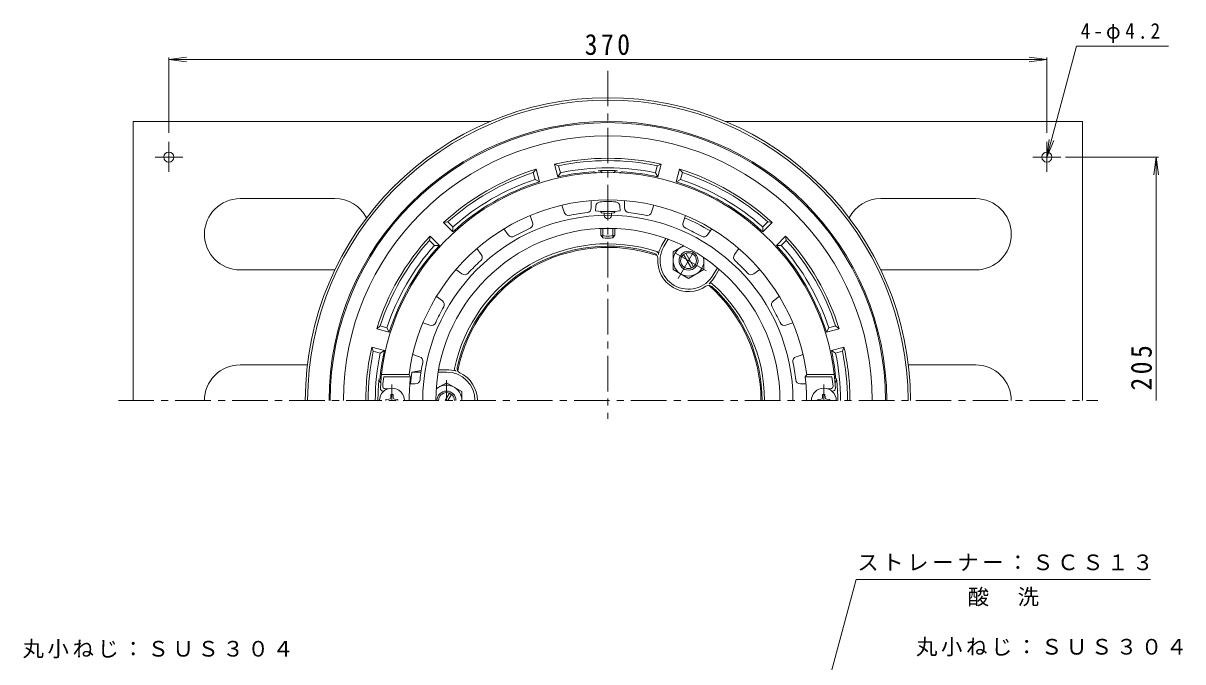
# Model space of a CAD drawing. Units: millimetres, scale not verified. Extents: x -285 to 225, y -347 to 415.
# Drawn here: x -284.6 to 204, y 145.9 to 414.8 of the extents above; entities that cross this region are included whole.
import ezdxf

# ---------------------------------------------------------------- set-up
doc = ezdxf.new("R2010")
doc.units = ezdxf.units.MM
doc.header["$LTSCALE"] = 3
doc.linetypes.add('CHAIN1', pattern=[8, 5, -1, 1, -1])
for name, color, linetype, lineweight in [('0-0_通り芯', 3, 'Continuous', 9), ('0-1_躯体', 2, 'Continuous', 9), ('0-2_仕上', 6, 'Continuous', 9), ('0-4_その他', 7, 'Continuous', 9), ('0-5_寸法', 7, 'Continuous', 9), ('0-A', 2, 'Continuous', 9)]:
    doc.layers.add(name, color=color, linetype=linetype, lineweight=lineweight)
doc.styles.add('ＭＳ ゴシック', font='')
doc.styles.get('ＭＳ ゴシック').set_extended_font_data('MS Gothic')

msp = doc.modelspace()

# ---------------------------------------------------------------- linework, layer by layer
at = {"layer": '0-0_通り芯', "linetype": 'CHAIN1'}
for p, q in [((-38.226, 394.793), (-38.226, 248.241)), ((-244.494, 255.919), (168.233, 255.919))]:
    msp.add_line(p, q, dxfattribs=at)
at = {"layer": '0-0_通り芯'}
for radius, start, end in [(127.5, 0, 180), (126.5, 0, 180), (64.5, 71.21492, 168.78506), (64.5, 0, 48.78506)]:
    msp.add_arc((-38.226, 255.919), radius, start, end, dxfattribs=at)
at = {"layer": '0-1_躯体'}
for p, q in [((-69.641, 351.909), (-68.469, 353.332)), ((-68.863, 349.007), (-69.641, 351.909)), ((-67.045, 348.015), (-68.469, 353.332)), ((-59.317, 350.086), (-60.742, 355.403)), ((-60.742, 355.403), (-59.016, 354.756)), ((-58.238, 351.854), (-59.317, 350.086)), ((-58.238, 351.854), (-59.016, 354.756)), ((-18.215, 351.854), (-17.437, 354.756)), ((-17.135, 350.086), (-18.215, 351.854)), ((-17.437, 354.756), (-15.711, 355.403)), ((-17.135, 350.086), (-15.711, 355.403)), ((-9.408, 348.015), (-7.983, 353.332)), ((-7.983, 353.332), (-6.812, 351.909)), ((-7.589, 349.007), (-6.812, 351.909)), ((-67.045, 348.015), (-68.863, 349.007)), ((-7.589, 349.007), (-9.408, 348.015)), ((-107.467, 330.817), (-105.649, 331.12)), ((-103.575, 326.925), (-107.467, 330.817)), ((-103.524, 328.995), (-105.649, 331.12)), ((-103.524, 328.995), (-103.575, 326.925)), ((27.072, 328.995), (29.197, 331.12)), ((27.122, 326.925), (27.072, 328.995)), ((27.122, 326.925), (31.015, 330.817)), ((29.197, 331.12), (31.015, 330.817)), ((-113.427, 323.342), (-113.124, 325.16)), ((-111.303, 321.217), (-113.427, 323.342)), ((-109.232, 321.268), (-113.124, 325.16)), ((-15.485, 321.309), (-13.822, 324.188)), ((-14.619, 320.809), (-12.869, 323.84)), ((32.779, 321.268), (36.672, 325.16)), ((34.85, 321.217), (36.975, 323.342)), ((36.672, 325.16), (36.975, 323.342)), ((-109.232, 321.268), (-111.303, 321.217)), ((34.85, 321.217), (32.779, 321.268)), ((6.166, 308.809), (7.916, 311.84)), ((7.032, 308.309), (8.695, 311.188)), ((-135.64, 286.162), (-134.217, 287.333)), ((-130.323, 284.737), (-135.64, 286.162)), ((-131.314, 286.556), (-134.217, 287.333)), ((-131.314, 286.556), (-130.323, 284.737)), ((53.87, 284.737), (54.862, 286.556)), ((53.87, 284.737), (59.187, 286.162)), ((54.862, 286.556), (57.764, 287.333)), ((57.764, 287.333), (59.187, 286.162)), ((-132.393, 277.01), (-137.71, 278.434)), ((-137.064, 276.708), (-137.71, 278.434)), ((-134.161, 275.931), (-137.064, 276.708)), ((-132.393, 277.01), (-134.161, 275.931)), ((55.941, 277.01), (61.258, 278.434)), ((55.941, 277.01), (57.709, 275.931)), ((57.709, 275.931), (60.611, 276.708)), ((60.611, 276.708), (61.258, 278.434)), ((-106.226, 268.919), (-109.551, 268.919)), ((-116.835, 268.601), (-120.809, 267.919)), ((-116.942, 267.919), (-120.809, 267.919)), ((-106.226, 267.919), (-109.726, 267.919))]:
    msp.add_line(p, q, dxfattribs=at)
at = {"layer": '0-1_躯体', "color": 4, "linetype": 'CHAIN1'}
for p, q in [((3.204, 310.525), (-11.761, 319.165)), ((-2.223, 318.278), (-8.542, 307.334)), ((-106.232, 264.496), (-106.232, 255.919))]:
    msp.add_line(p, q, dxfattribs=at)
at = {"layer": '0-1_躯体', "color": 4}
for p, q in [((-6.397, 321.058), (-10.719, 318.563)), ((-5.433, 317.909), (-2.148, 312.218)), ((-6.299, 317.409), (-3.014, 311.718)), ((2.276, 316.05), (2.276, 311.061)), ((-4.219, 307.311), (2.276, 311.061)), ((-110.553, 260.93), (-106.232, 263.424)), ((-106.809, 255.919), (-105.022, 259.014)), ((-99.737, 259.674), (-106.232, 263.424)), ((-99.737, 259.674), (-99.737, 255.919)), ((-105.654, 255.919), (-104.156, 258.514))]:
    msp.add_line(p, q, dxfattribs=at)
msp.add_lwpolyline([(-4.219, 307.311), (-10.719, 311.063), (-10.719, 318.563)], dxfattribs=at)
for radius in [4, 3.324]:
    msp.add_circle((-4.224, 314.813), radius, dxfattribs=at)
at = {"layer": '0-1_躯体'}
for centre, radius, start, end in [((-38.226, 255.919), 117.5, 0, 180), ((-38.226, 255.919), 117, 0, 180), ((-38.226, 255.919), 111.441, 0, 180), ((-38.226, 255.919), 102, 77.24747, 102.75253), ((-38.226, 255.919), 101, 78.12161, 101.87839), ((-38.226, 255.919), 102, 107.24747, 132.75253), ((-38.226, 255.919), 101, 108.12161, 131.87839), ((-38.226, 255.919), 96.5, 93.6559, 102.62437), ((-38.226, 255.919), 98, 78.21727, 101.78273), ((-44.226, 350.192), 2, 53.43259, 94.32849), ((-38.226, 270.919), 81.876, 87.12955, 92.87045), ((-42.226, 350.694), 2, 36.68674, 92.87048), ((-34.226, 350.694), 2, 87.12952, 143.31386), ((-32.226, 350.192), 2, 85.67151, 126.57024), ((-38.226, 255.919), 96.5, 77.37563, 86.3441), ((-38.226, 255.919), 102, 47.24747, 72.75253), ((-38.226, 255.919), 101, 48.12161, 71.87839), ((-38.226, 255.919), 96.5, 107.37563, 132.62437), ((-38.226, 255.919), 98, 108.21727, 131.78273), ((-38.226, 255.919), 96.5, 47.37563, 72.62437), ((-38.226, 255.919), 98, 48.21727, 71.78273), ((-38.226, 255.919), 83.451, 58.81174, 67.18826), ((-38.226, 255.919), 102, 137.24747, 162.75253), ((-38.226, 255.919), 101, 138.12161, 161.87839), ((-38.226, 255.919), 102, 17.24747, 42.75253), ((-38.226, 255.919), 101, 18.12161, 41.87839), ((-38.226, 255.919), 98, 138.21727, 161.78273), ((-38.226, 255.919), 96.5, 137.37563, 162.62437), ((-38.226, 255.919), 66, 71.80594, 168.19406), ((-38.226, 255.919), 65, 72.40398, 167.59602), ((-19.181, 315.971), 2, 355.55469, 72.40393), ((-17.931, 317.669), 1, 348.21074, 71.80568), ((-4.226, 314.809), 13, 149.9998, 168.2099), ((-4.226, 314.809), 12, 149.99997, 329.99992), ((-38.226, 255.919), 96.5, 17.37563, 42.62437), ((-38.226, 255.919), 98, 18.21727, 41.78273), ((-4.226, 314.809), 13, 175.55469, 304.4453), ((-4.226, 314.809), 13, 311.79012, 330.00005), ((4.258, 302.439), 2, 47.59583, 124.44542), ((5.103, 304.37), 1, 48.19386, 131.78981), ((-38.226, 255.919), 65, 0, 47.59601), ((-38.226, 255.919), 66, 0, 48.19405), ((-38.226, 255.919), 102, 167.24747, 180), ((-38.226, 255.919), 101, 168.12161, 180), ((-38.226, 255.919), 98, 168.21727, 180), ((-38.226, 255.919), 96.5, 167.37564, 173.92558), ((-38.226, 255.919), 96.5, 6.07442, 12.62436), ((-38.226, 255.919), 98, 0, 11.78273), ((-38.226, 255.919), 101, 0, 11.87839), ((-38.226, 255.919), 102, 0, 12.75253), ((-106.226, 255.919), 13, 71.79012, 90.00005), ((-101.851, 269.218), 1, 168.19386, 251.78981), ((-99.756, 269.451), 2, 167.59583, 244.44542), ((-53.226, 255.919), 81.876, 173.5304, 180), ((-132.593, 264.919), 2, 173.52994, 227.9836), ((-132.196, 265.919), 2, 173.9258, 215.73607), ((-38.226, 255.919), 83.451, 171.7323, 175.18826), ((-106.226, 255.919), 12, 0, 89.99992), ((-106.226, 255.919), 13, 0, 64.4453), ((55.743, 265.919), 2, 324.26527, 6.0742), ((56.141, 264.919), 2, 312.01678, 6.47006), ((-23.226, 255.919), 81.876, 0, 6.4696)]:
    msp.add_arc(centre, radius, start, end, dxfattribs=at)
at = {"layer": '0-1_躯体', "color": 4}
for centre, radius, start, end in [((-4.226, 314.809), 6.5, 108.13194, 11.86803), ((-106.226, 255.919), 6.5, 359.99985, 131.86803), ((-106.232, 255.919), 4, 0.00038, 179.9995), ((-106.232, 255.919), 3.324, 0.00046, 179.99939)]:
    msp.add_arc(centre, radius, start, end, dxfattribs=at)
at = {"layer": '0-2_仕上'}
for p, q in [((-57.591, 338.17), (-56.639, 335.239)), ((-45.226, 340.128), (-45.226, 337.046)), ((-31.226, 340.128), (-31.226, 337.046)), ((-18.861, 338.17), (-19.814, 335.239)), ((-70.906, 333.844), (-69.953, 330.912)), ((-39.726, 333.901), (-39.726, 334.76)), ((-36.726, 333.901), (-36.726, 334.76)), ((-5.547, 333.844), (-6.499, 330.912)), ((-82.06, 328.16), (-80.249, 325.667)), ((5.608, 328.16), (3.796, 325.667)), ((-93.387, 319.931), (-91.575, 317.438)), ((16.934, 319.931), (15.122, 317.438)), ((-102.239, 311.079), (-99.745, 309.267)), ((25.786, 311.079), (23.293, 309.267)), ((-110.468, 299.753), (-107.974, 297.941)), ((34.015, 299.753), (31.522, 297.941)), ((-116.151, 288.598), (-113.22, 287.646)), ((39.699, 288.598), (36.767, 287.646)), ((-120.477, 275.284), (-117.546, 274.331)), ((44.025, 275.284), (41.093, 274.331)), ((-122.007, 266.919), (-133.594, 266.919)), ((-121.359, 265.919), (-132.599, 265.919)), ((-121.359, 265.919), (-122.007, 266.919)), ((44.907, 265.919), (45.555, 266.919)), ((44.907, 265.919), (56.146, 265.919)), ((45.555, 266.919), (57.141, 266.919)), ((-132.627, 259.919), (-133.07, 259.919)), ((-130.827, 260.919), (-132.108, 260.919)), ((-121.665, 262.919), (-119.354, 262.919)), ((45.213, 262.919), (42.901, 262.919)), ((54.375, 260.919), (55.655, 260.919)), ((56.174, 259.919), (56.617, 259.919))]:
    msp.add_line(p, q, dxfattribs=at)
at = {"layer": '0-2_仕上', "color": 4}
for p, q in [((-43.476, 335.845), (-43.31, 337.748)), ((-32.976, 335.845), (-33.143, 337.748)), ((-40.94, 334.885), (-41.351, 335.616)), ((-35.512, 334.885), (-35.101, 335.616)), ((-41.226, 328.332), (-41.226, 325.516)), ((-40.356, 328.388), (-40.356, 324.474)), ((-36.096, 328.388), (-36.096, 324.474)), ((-35.226, 328.332), (-35.226, 325.516)), ((-40.356, 324.474), (-41.226, 325.516)), ((-35.226, 325.516), (-36.096, 324.474)), ((-131.726, 256.415), (-130.476, 256.437)), ((-131.726, 256.415), (-131.726, 255.919)), ((-130.476, 256.437), (-129.977, 256.67)), ((-129.745, 257.168), (-129.977, 256.67)), ((-129.723, 258.419), (-129.745, 257.168)), ((-128.708, 257.168), (-128.475, 256.67)), ((-127.977, 256.437), (-128.475, 256.67)), ((-126.726, 256.415), (-127.977, 256.437)), ((-126.726, 256.415), (-126.726, 255.919)), ((50.274, 256.415), (51.524, 256.437)), ((50.274, 256.415), (50.274, 255.919)), ((51.524, 256.437), (52.023, 256.67)), ((52.255, 257.168), (52.023, 256.67)), ((53.27, 258.419), (53.292, 257.168)), ((53.292, 257.168), (53.525, 256.67)), ((54.023, 256.437), (53.525, 256.67)), ((55.274, 256.415), (54.023, 256.437)), ((55.274, 256.415), (55.274, 255.919))]:
    msp.add_line(p, q, dxfattribs=at)
at = {"layer": '0-2_仕上', "color": 4, "linetype": 'CHAIN1'}
for p, q in [((-129.226, 262.731), (-129.226, 255.919)), ((52.774, 262.731), (52.774, 255.919))]:
    msp.add_line(p, q, dxfattribs=at)
at = {"layer": '0-2_仕上', "color": 4}
for points in [[(-129.723, 258.419), (-128.73, 258.419), (-128.708, 257.168)], [(53.27, 258.419), (52.277, 258.419), (52.255, 257.168)]]:
    msp.add_lwpolyline(points, dxfattribs=at)
at = {"layer": '0-2_仕上'}
for centre, radius, start, end in [((-38.226, 255.919), 96, 3.02365, 176.97635), ((-38.226, 255.919), 84.5, 7.47986, 172.52016), ((-38.226, 255.919), 78, 0, 180), ((-54.736, 335.857), 2, 198.00046, 281.66974), ((-38.226, 255.919), 79.625, 96.33034, 101.66968), ((-47.226, 337.046), 2, 276.3304, 0), ((-38.226, 333.919), 1.5, 180.55075, 359.44925), ((-29.226, 337.046), 2, 180.00046, 263.66974), ((-38.226, 255.919), 79.625, 78.33034, 83.66968), ((-21.716, 335.857), 2, 258.3304, 342), ((-38.226, 255.919), 72.5, 0, 180), ((-38.226, 255.919), 79.625, 114.33034, 119.66968), ((-71.855, 330.294), 2, 294.3304, 18), ((-4.597, 330.294), 2, 162.00046, 245.66974), ((-38.226, 255.919), 79.625, 60.33034, 65.66968), ((-78.631, 326.842), 2, 216.00046, 299.66974), ((2.178, 326.842), 2, 240.3304, 324), ((-38.226, 255.919), 79.625, 132.33034, 137.66968), ((-93.193, 316.262), 2, 312.3304, 36), ((16.74, 316.262), 2, 144.00046, 227.66974), ((-38.226, 255.919), 79.625, 42.33034, 47.66968), ((-98.57, 310.885), 2, 234.00046, 317.66974), ((22.117, 310.885), 2, 222.3304, 306), ((-38.226, 255.919), 79.625, 150.33034, 155.66968), ((-109.15, 296.323), 2, 330.3304, 54), ((32.697, 296.323), 2, 126.00046, 209.66974), ((-38.226, 255.919), 79.625, 24.33034, 29.66968), ((-112.602, 289.548), 2, 252.00046, 335.66974), ((36.149, 289.548), 2, 204.3304, 288), ((-118.164, 272.429), 2, 348.3304, 72), ((41.711, 272.429), 2, 108.00046, 191.66974), ((-38.226, 255.919), 79.625, 168.33034, 173.66968), ((-38.226, 255.919), 79.625, 6.33034, 11.66968), ((-65.879, 255.919), 67.5, 171.48038, 174.82346), ((-38.226, 255.919), 83.732, 173.14087, 180.00002), ((-119.354, 264.919), 2, 270.00046, 353.66974), ((42.901, 264.919), 2, 186.3304, 270), ((-38.226, 255.919), 83.732, 359.99998, 6.85913), ((-10.573, 255.919), 67.5, 5.17654, 8.51962), ((-133.07, 260.919), 1, 176.41666, 270), ((-132.108, 261.919), 1, 174.8239, 270), ((55.655, 261.919), 1, 270, 5.1761), ((56.617, 260.919), 1, 270, 3.58334)]:
    msp.add_arc(centre, radius, start, end, dxfattribs=at)
at = {"layer": '0-2_仕上', "color": 4}
for centre, radius, start, end in [((-41.317, 337.574), 2, 96.33817, 175.00002), ((-38.226, 309.745), 30, 83.6618, 96.3382), ((-35.135, 337.574), 2, 4.99998, 83.66183), ((-38.226, 374.496), 39.006, 262.2648, 277.73523), ((-38.226, 355.262), 20.557, 262.41325, 277.58655), ((-38.226, 338.343), 13.173, 256.83595, 283.16405), ((-38.226, 338.343), 14.032, 261.26909, 278.73091), ((-129.226, 255.919), 5.25, 0, 180), ((52.774, 255.919), 5.25, 0, 180)]:
    msp.add_arc(centre, radius, start, end, dxfattribs=at)
at = {"layer": '0-4_その他'}
for p, q in [((-223.226, 399.514), (-215.79, 400.493)), ((-223.226, 400.414), (-223.226, 368.651)), ((-223.226, 399.514), (146.774, 399.514)), ((-223.226, 399.514), (-215.79, 398.535)), ((146.774, 399.514), (139.338, 400.493)), ((146.774, 399.514), (139.338, 398.535)), ((146.774, 400.414), (146.774, 368.651)), ((193.77, 358.419), (154.6, 358.419)), ((192.87, 358.419), (193.848, 350.983)), ((66.371, 180.598), (190.437, 180.598))]:
    msp.add_line(p, q, dxfattribs=at)
msp.add_lwpolyline([(192.87, 255.919), (192.87, 358.419), (191.891, 350.983)], dxfattribs=at)
at = {"layer": '0-5_寸法'}
for p, q in [((146.774, 358.419), (159.302, 405.173)), ((159.302, 405.173), (198.082, 405.173)), ((146.774, 358.419), (147.753, 365.855)), ((146.774, 358.419), (149.644, 365.348)), ((34.274, 60.811), (66.371, 180.598))]:
    msp.add_line(p, q, dxfattribs=at)
at = {"layer": '0-A'}
for p, q in [((-238.226, 373.419), (-238.226, 255.919)), ((-238.226, 373.419), (-87.724, 373.419)), ((11.271, 373.419), (161.774, 373.419)), ((161.774, 373.419), (161.774, 255.919)), ((-223.226, 364.827), (-223.226, 352.271)), ((146.774, 364.827), (146.774, 352.271)), ((-229.04, 358.419), (-217.291, 358.419)), ((152.588, 358.419), (140.839, 358.419)), ((-193.226, 340.919), (-153.226, 340.919)), ((116.774, 340.919), (76.774, 340.919)), ((-193.226, 310.919), (-153.253, 310.919)), ((116.774, 310.919), (76.801, 310.919)), ((-193.226, 270.919), (-164.841, 270.919)), ((116.774, 270.919), (88.388, 270.919))]:
    msp.add_line(p, q, dxfattribs=at)
for centre in [(-223.226, 358.419), (146.774, 358.419)]:
    msp.add_circle(centre, 2.1, dxfattribs=at)
for centre, start, end in [((-193.226, 325.919), 90, 270), ((-153.226, 325.919), 27.44629, 90), ((76.774, 325.919), 90, 152.55371), ((116.774, 325.919), 270, 90), ((-193.226, 255.919), 90, 180.00018), ((116.774, 255.919), 359.99982, 90)]:
    msp.add_arc(centre, 15, start, end, dxfattribs=at)

# ---------------------------------------------------------------- texts
at = {"layer": '0-4_その他', "color": 2, "insert": (-47.976, 401.314), "char_height": 8.798, "attachment_point": 7, "style": 'ＭＳ ゴシック'}
msp.add_mtext('\\T1.27;\\W0.9;370', dxfattribs=at)
at = {"layer": '0-4_その他', "color": 2, "insert": (191.07, 260.141), "char_height": 8.798, "attachment_point": 7, "rotation": 90, "style": 'ＭＳ ゴシック'}
msp.add_mtext('\\T1.27;\\W0.9;205', dxfattribs=at)
at = {"layer": '0-5_寸法', "char_height": 6.598, "attachment_point": 7, "style": 'ＭＳ ゴシック'}
for s, insert in [('\\T1.32;\\W0.9;4-φ4.2', (161.028, 406.459)), ('\\T1.17;ストレーナー：ＳＣＳ１３', (66.87, 184.164)), ('\\T1.17;酸\u3000洗', (113.404, 169.271)), ('\\T1.17;丸小ねじ：ＳＵＳ３０４', (91.63, 148.226)), ('\\T1.17;丸小ねじ：ＳＵＳ３０４', (-284.864, 147.388))]:
    msp.add_mtext(s, dxfattribs=dict(at, insert=insert))

doc.saveas('drawing.dxf')
